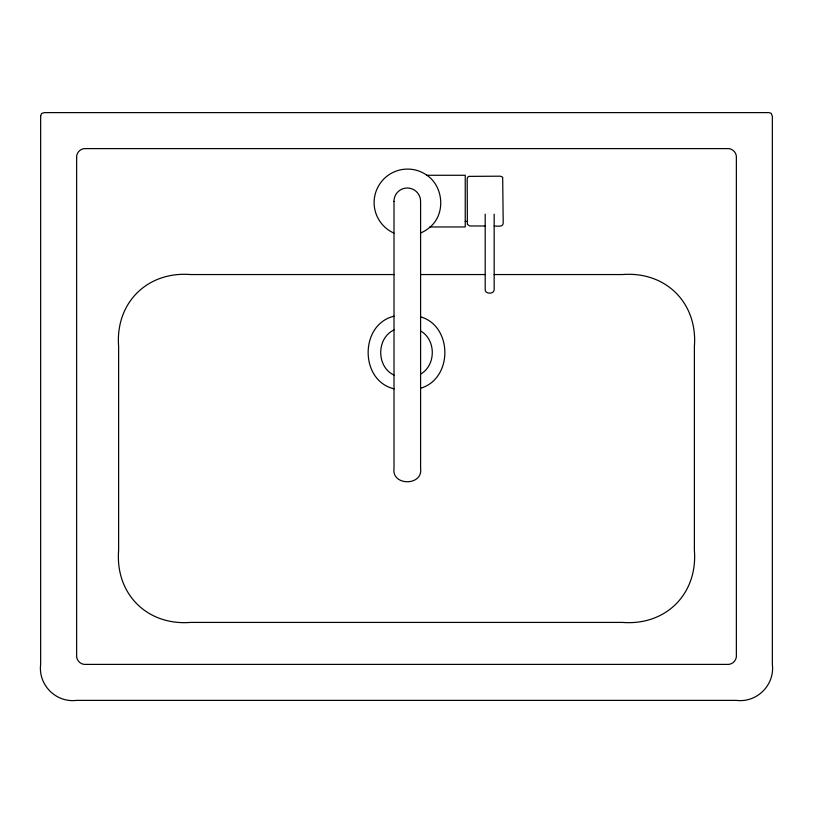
<?xml version="1.0" encoding="UTF-8"?>
<svg xmlns="http://www.w3.org/2000/svg" width="813" height="813" viewBox="0 0 813 813"><rect width="100%" height="100%" fill="white"/><g stroke="black" fill="none" stroke-linecap="round" stroke-linejoin="round"><path stroke-width="1.22" d="M430.057 227.081C445.839 213.9 443.624 186.411 426.754 175.141A33.404 33.404 0 0 0 378.462 186.096A33.404 33.404 0 0 0 393.888 233.077M420.595 374.122C436.175 365.271 436.175 339.773 420.595 330.932M394.01 329.956C376.297 338.147 376.297 366.897 394.01 375.088M420.595 388.228C452.943 378.807 452.943 326.237 420.595 316.816M394.01 316.216C359.539 324.377 359.529 380.667 394.01 388.817M426.53 175.273L465.239 175.273L465.239 226.959L429.986 226.959M465.239 221.39L467.19 221.39M485.198 225.994L469.629 225.973L467.373 224.337L467.19 178.962L467.638 177.285L468.847 176.37L500.371 176.187L502.678 177.173L503.206 223.047C503.379 227.04 498.369 226.187 494.162 225.994M394.01 274.55L190.588 274.55C147.123 271.146 115.212 303.056 118.617 346.521L118.617 550.442C115.212 593.907 147.123 625.817 190.588 622.412L622.412 622.412C665.877 625.817 697.788 593.907 694.383 550.442L694.383 346.521C697.788 303.056 665.877 271.146 622.412 274.55L494.162 274.55M420.595 274.55L485.198 274.55M494.162 214.185L494.162 289.194C494.863 294.489 484.477 294.418 485.198 289.265L485.198 214.185M394.01 201.35L394.01 468.481C391.5 486.154 423.106 486.154 420.595 468.481L420.595 201.35A13.354 13.354 0 0 0 407.303 187.986A13.354 13.354 0 0 0 393.949 201.35M430.067 227.091A34.949 34.949 0 0 1 420.595 233.006M40.65 116.147L40.65 664.394C38.079 684.993 56.036 702.95 76.635 700.379L736.365 700.379C756.964 702.95 774.921 684.993 772.35 664.394L772.35 116.218L771.141 113.251L768.824 112.621L44.248 112.621L41.585 113.485L40.65 116.076M76.635 158.007L76.635 654.8C75.955 660.288 80.741 665.085 86.229 664.394L726.771 664.394C732.259 665.085 737.045 660.288 736.365 654.8L736.365 158.2C737.045 152.712 732.259 147.925 726.771 148.606L86.229 148.606C80.833 147.946 76.026 152.57 76.635 158.007"/></g></svg>
